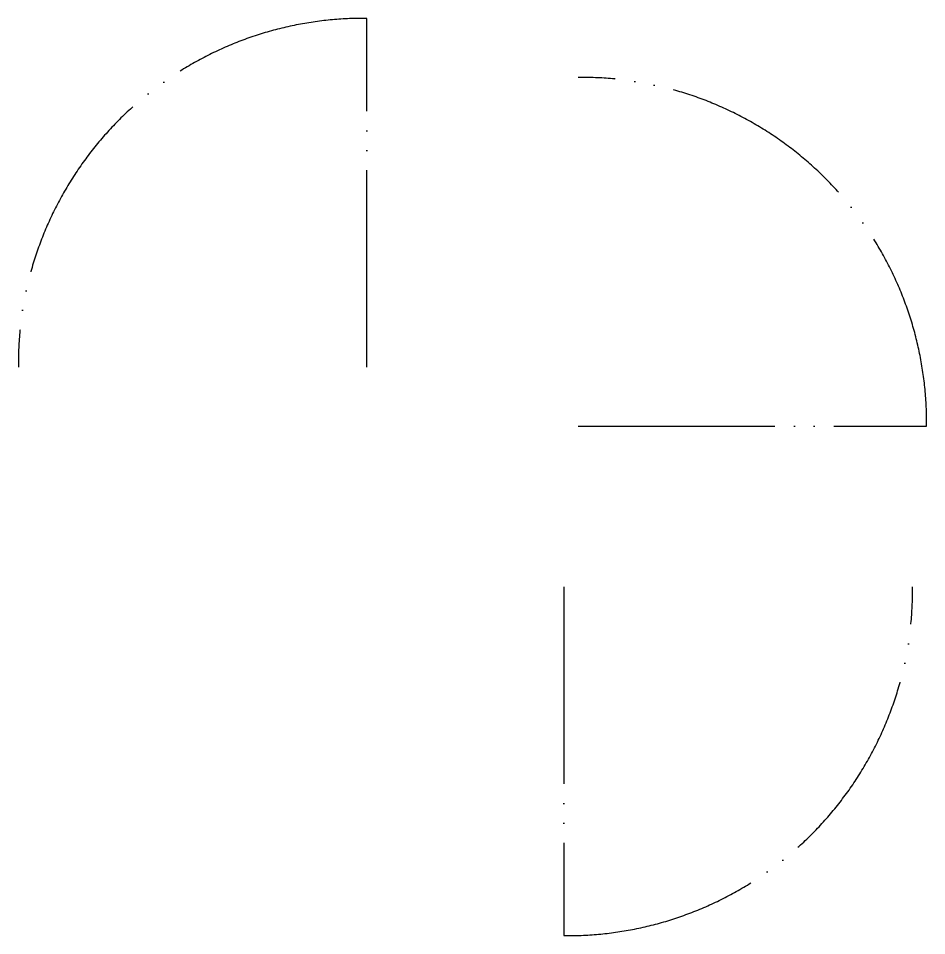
# Model space of a CAD drawing. Header units: millimetres. Extents: x 44692 to 172587, y -26854 to 14445.
# Drawn here: x 46582 to 48927, y 1281 to 3648 of the extents above; entities that cross this region are included whole.
import ezdxf

# ---------------------------------------------------------------- set-up
doc = ezdxf.new("R2010")
doc.units = ezdxf.units.MM
doc.header["$LTSCALE"] = 100
doc.linetypes.add('DIVIDEX2', pattern=[6.604, 5.08, -0.508, 0, -0.508, 0, -0.508])
doc.layers.add('Puertas', color=43, linetype='DIVIDEX2')

msp = doc.modelspace()

# ---------------------------------------------------------------- linework, layer by layer
at = {"layer": 'Puertas'}
for p, q in [((47482.237, 2747.729), (47482.237, 3647.729)), ((48027.118, 2595.384), (48927.118, 2595.384)), ((47990.77, 2180.938), (47990.77, 1280.938))]:
    msp.add_line(p, q, dxfattribs=at)
for centre, start, end in [((47473.405, 2756.561), 89.432158, 180.567842), ((48035.95, 2604.217), 359.432158, 90.567842), ((47999.602, 2172.106), 269.432158, 0.567842)]:
    msp.add_arc(centre, 891.211, start, end, dxfattribs=at)

doc.saveas('drawing.dxf')
